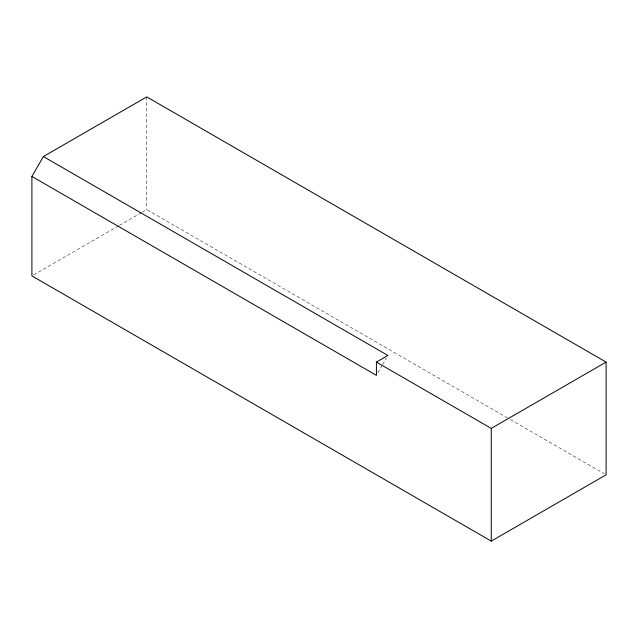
<?xml version="1.0" encoding="UTF-8"?>
<svg xmlns="http://www.w3.org/2000/svg" width="638" height="638" viewBox="0 0 638 638"><rect width="100%" height="100%" fill="white"/><g stroke="black" fill="none" stroke-linecap="round" stroke-linejoin="round"><path stroke-width="0.48" stroke-dasharray="3.19 2.39" d="M377.856 372.871L382.162 365.414M382.64 364.585L386.469 357.95M33.615 274.914L118.461 225.932M119.314 225.437L141.596 212.574M142.457 212.079L146.74 209.599L509.571 419.086M510.44 419.581L604.377 473.819M146.74 96.888L146.74 209.599"/><path stroke-width="0.96" d="M31.9 176.447L43.384 156.557L146.74 96.888L606.1 362.097L606.1 474.808L491.26 541.112L31.9 275.903L31.9 176.447L376.42 375.359L376.42 362.097L387.904 355.462L43.384 156.557M376.42 362.097L491.26 428.401L606.1 362.097M491.26 428.401L491.26 541.112"/></g></svg>
